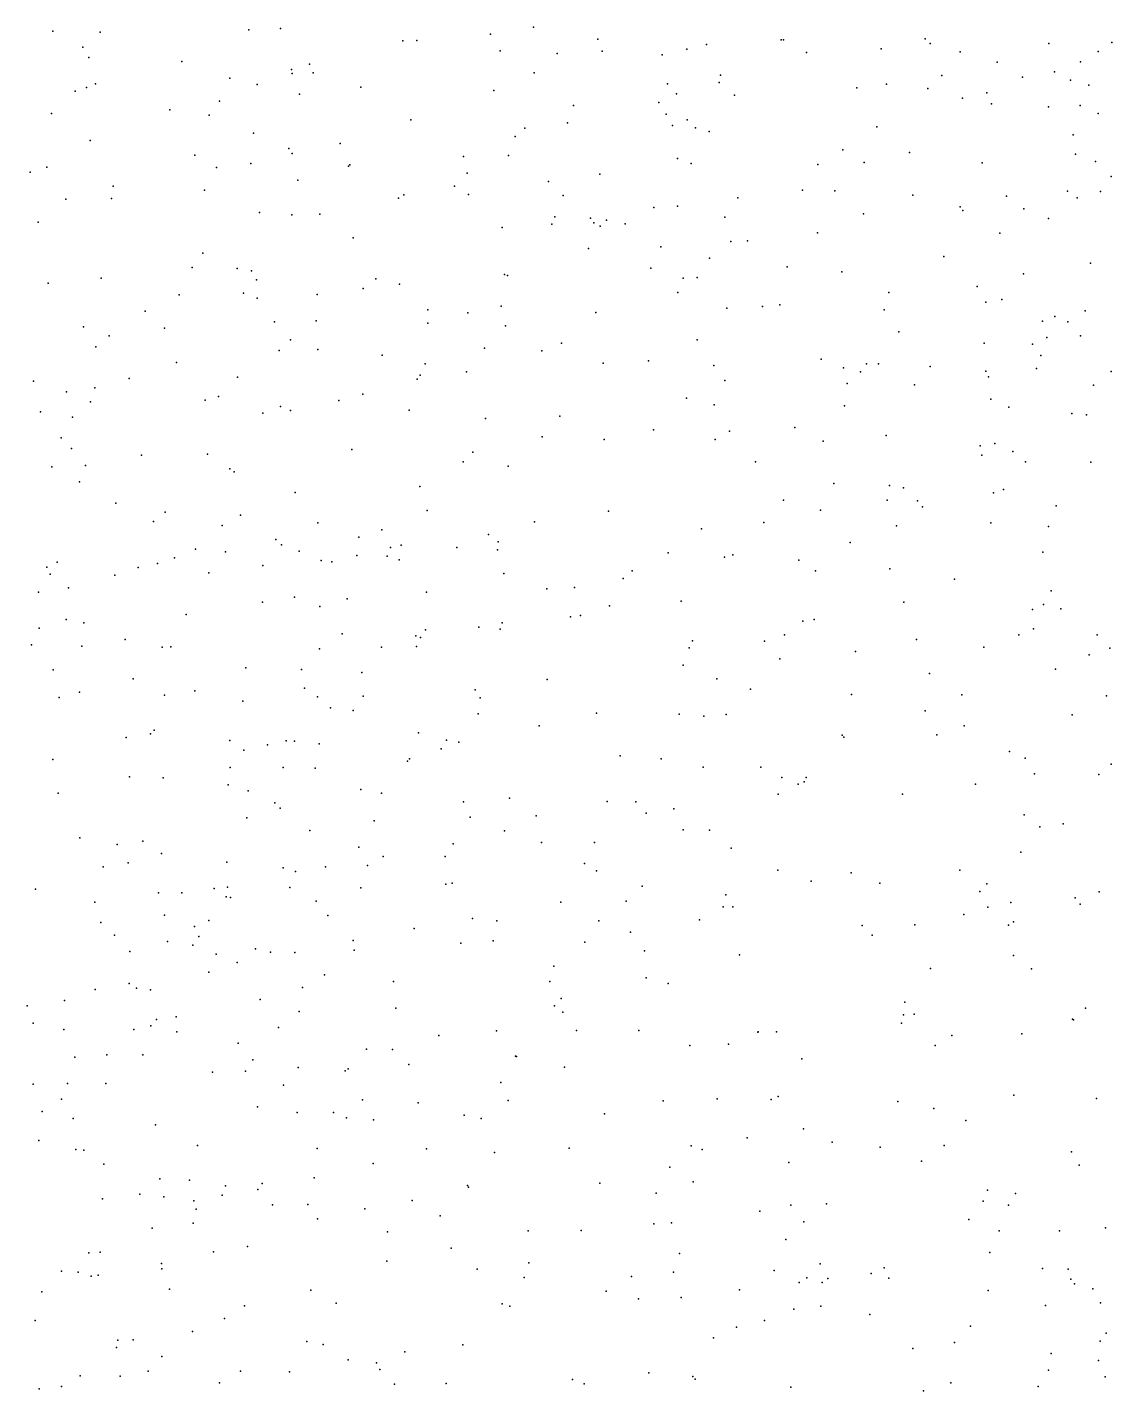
# Model space of a CAD drawing. Header units: metres. Extents: x -23.9 to 23.9, y -28.5 to 28.5.
# Drawn here: x 3.882 to 6.713, y -7.108 to -3.551 of the extents above; entities that cross this region are included whole.
import ezdxf

# ---------------------------------------------------------------- set-up
doc = ezdxf.new("R2010")
doc.units = ezdxf.units.M

msp = doc.modelspace()

# ---------------------------------------------------------------- linework, layer by layer
for p in [(4.543, -3.5538, 13.3249), (5.2032, -3.5507, 9.8531), (3.9491, -3.5606, 17.6478), (4.0726, -3.5636, 11.9565), (4.4607, -3.5577, -2.5953), (4.8622, -3.5864, 13.1489), (4.8986, -3.5852, -18.2658), (5.0909, -3.5687, 14.4242), (5.3713, -3.5817, 12.8137), (5.8495, -3.5834, 7.5988), (5.8561, -3.5832, -9.5894), (6.2262, -3.5811, 7.6498), (6.5487, -3.593, 0.7998), (6.7128, -3.5902, 16.9566), (4.027, -3.6026, 11.5192), (5.1161, -3.612, 11.6629), (5.2655, -3.6189, 13.1924), (5.3824, -3.6127, 8.3825), (5.5397, -3.6227, -17.46), (5.6035, -3.6081, 0.2588), (5.655, -3.5958, 8.7842), (5.9164, -3.6167, 11.8972), (6.1113, -3.6067, 0.9767), (6.2387, -3.5933, 2.0136), (6.3169, -3.6149, -7.6497), (6.6774, -3.6138, -1.4068), (4.0426, -3.6299, 16.8247), (4.2855, -3.64, -21.4711), (4.572, -3.661, 16.295), (4.6189, -3.6467, 11.1256), (6.4133, -3.6415, 13.729), (6.6311, -3.641, 6.3772), (4.0601, -3.6985, 17.1678), (4.4104, -3.6834, -16.8358), (4.5732, -3.6717, -9.4287), (4.6283, -3.6698, 8.439), (5.2051, -3.6699, -3.0719), (5.5528, -3.6985, 7.1092), (5.6879, -3.695, -16.4385), (5.6913, -3.6755, -8.2106), (6.1249, -3.699, -14.8458), (6.2695, -3.6765, 13.273), (6.4799, -3.6806, -4.8213), (6.5631, -3.6673, 11.4238), (6.6048, -3.6883, 2.5245), (4.0074, -3.717, -11.7045), (4.037, -3.708, 12.3908), (4.4819, -3.7004, 9.1369), (4.5929, -3.7252, 12.0887), (4.7524, -3.7074, 14.2965), (5.1, -3.7159, 9.5146), (5.5768, -3.7241, -5.7109), (5.728, -3.7282, 18.4376), (6.0476, -3.7088, -3.1946), (6.2331, -3.7104, -1.2298), (6.3866, -3.7221, 18.7408), (6.6528, -3.702, -13.9731), (4.2541, -3.7658, -17.7464), (4.3838, -3.7432, -8.8414), (5.308, -3.7552, -3.5401), (5.5305, -3.7467, 9.1403), (6.323, -3.7356, 16.6101), (6.3992, -3.7509, -3.8423), (6.5481, -3.7586, 17.4423), (6.63, -3.7548, 7.4576), (3.9453, -3.7755, -20.177), (4.3565, -3.7797, 17.5436), (4.8832, -3.792, 17.6393), (5.292, -3.8002, 10.4731), (5.5497, -3.7777, 13.6667), (5.6044, -3.7919, -11.4468), (6.6775, -3.776, 17.7757), (4.4725, -3.8269, -6.9216), (5.156, -3.8356, -17.0509), (5.1811, -3.8136, -4.0729), (5.5662, -3.8073, -13.3532), (5.6259, -3.8132, 18.0863), (5.6619, -3.8231, 12.9436), (6.0994, -3.8107, 6.6049), (6.6125, -3.8311, 12.8392), (4.0458, -3.8463, 5.8783), (4.5645, -3.8666, 13.7961), (4.6985, -3.8541, 10.8051), (6.0107, -3.8707, 12.984), (6.1847, -3.8775, 1.1991), (4.3197, -3.8846, 9.5711), (4.4654, -3.9065, 5.141), (4.5738, -3.8797, 11.7546), (4.7209, -3.913, -2.7418), (4.7244, -3.9096, 5.4714), (5.021, -3.8877, -20.9062), (5.1385, -3.8849, 8.4915), (5.579, -3.893, 18.9625), (5.6149, -3.906, 6.7713), (5.9459, -3.9089, -5.4972), (6.0664, -3.9034, 12.6419), (6.3743, -3.9041, 7.8236), (6.6182, -3.8818, -14.5033), (6.6705, -3.9013, -11.502), (3.8898, -3.9291, 12.7336), (3.9328, -3.9158, 6.3551), (4.3762, -3.9165, 10.7193), (5.0306, -3.9317, 14.1461), (5.3766, -3.9343, 8.8382), (6.7114, -3.9402, -0.1496), (4.1062, -3.965, 16.903), (4.3445, -3.9761, -11.0177), (4.5884, -3.9499, -6.4335), (4.9976, -3.965, 13.4613), (5.2426, -3.9532, 16.5698), (5.9057, -3.9758, 11.9082), (5.99, -3.9776, 19.0865), (6.5972, -3.9781, -11.9968), (6.6838, -3.9791, 2.7127), (3.9831, -3.9992, 13.8781), (4.1015, -3.9976, 4.9953), (4.851, -3.9965, 8.7345), (4.8648, -3.988, -11.0552), (5.0339, -3.9871, -18.0491), (5.2809, -3.9896, 13.7896), (5.5794, -4.0173, -21.002), (5.7367, -3.9959, 17.3708), (6.1939, -3.9891, -14.0071), (6.3169, -4.0192, 0.3049), (6.4384, -3.9912, 1.6737), (6.6227, -3.9955, -6.5527), (4.4879, -4.0337, 16.452), (4.5726, -4.0399, 17.6602), (4.646, -4.0388, 5.9828), (5.2587, -4.0451, -21.3721), (5.3526, -4.0484, -12.9587), (5.3942, -4.0542, 18.7166), (5.5175, -4.0207, -0.1354), (5.7027, -4.0462, 16.9421), (6.0647, -4.0372, 17.0814), (6.3245, -4.0288, 17.4763), (6.4831, -4.0246, 1.3286), (6.548, -4.0493, 6.7192), (3.9106, -4.0595, -2.3595), (5.1218, -4.0735, 10.6668), (5.2511, -4.0646, 17.5083), (5.3606, -4.0608, -20.5021), (5.3774, -4.0693, 9.9489), (5.4429, -4.0636, -8.4223), (5.9445, -4.0871, 19.4904), (6.4211, -4.0877, -5.489), (4.7325, -4.1, -20.51), (5.5361, -4.1237, -4.2392), (5.7181, -4.1101, 7.8133), (5.7618, -4.1082, -3.5296), (4.3403, -4.1405, -1.9666), (5.3474, -4.1278, -11.9705), (5.6632, -4.1536, 17.8233), (6.2749, -4.1491, 18.8818), (4.3122, -4.1775, -11.8016), (4.4299, -4.18, -10.4902), (4.4673, -4.1859, -3.6184), (5.1281, -4.1961, -10.7203), (5.5094, -4.1792, -9.9403), (5.866, -4.1762, -12.6186), (6.0087, -4.1888, -11.8424), (6.4828, -4.1939, -5.0298), (6.6575, -4.1659, -3.0935), (3.9367, -4.2183, 4.4257), (4.0751, -4.2051, 10.1099), (4.4806, -4.2095, 19.8863), (4.7587, -4.2325, 16.6059), (4.7916, -4.2075, -8.4064), (4.854, -4.2213, 9.387), (5.1353, -4.1988, 17.0214), (5.5941, -4.2054, -6.4234), (5.6304, -4.2036, -5.8368), (6.3612, -4.2274, 5.8443), (4.2782, -4.2489, -1.5131), (4.4467, -4.2442, -16.6389), (4.4821, -4.2574, 9.5489), (4.639, -4.2479, -17.6447), (5.58, -4.2427, 18.351), (6.1312, -4.2429, -11.1983), (6.3845, -4.2678, 4.7205), (6.4258, -4.2608, 13.9954), (4.1901, -4.2911, -8.4716), (4.928, -4.2879, 5.4148), (5.0318, -4.296, 18.9036), (5.1187, -4.2782, -12.4799), (5.3663, -4.2949, 9.6916), (5.7078, -4.284, -8.7629), (5.8012, -4.2795, 6.6242), (5.8462, -4.2747, -7.1444), (6.1184, -4.2882, 11.8607), (6.6438, -4.2908, -17.5102), (4.0286, -4.332, 14.0052), (4.2405, -4.3358, 9.8019), (4.5273, -4.3197, 17.9765), (4.6362, -4.3167, -4.1416), (4.9279, -4.3231, 19.5149), (5.1303, -4.3295, -7.54), (6.5317, -4.3177, -13.8303), (6.5646, -4.3051, -6.1972), (6.5978, -4.3191, 2.3848), (4.096, -4.3555, 6.7538), (4.5691, -4.3662, 19.2397), (5.2763, -4.3752, 19.6616), (5.6306, -4.3663, 8.1346), (6.1574, -4.345, 7.8832), (6.3797, -4.375, -12.4097), (6.543, -4.3599, 14.9776), (6.6309, -4.3556, 3.3077), (4.0614, -4.3848, -7.5692), (4.5398, -4.3938, -21.1342), (4.6403, -4.3914, -11.2836), (4.8086, -4.4067, 16.943), (5.0751, -4.388, -16.7981), (5.2255, -4.3949, 10.2946), (6.5062, -4.3773, 14.6341), (6.5274, -4.4072, 11.7622), (4.2713, -4.425, 16.8184), (4.9203, -4.4287, 5.7638), (5.3849, -4.4272, -13.4818), (5.5035, -4.4209, -0.8701), (5.6742, -4.4333, 9.1745), (5.9546, -4.4164, -13.7528), (6.0128, -4.4397, 8.5814), (6.0724, -4.4288, 14.9957), (6.104, -4.4291, 6.313), (6.2388, -4.4362, 13.4601), (6.5167, -4.4408, 17.6531), (3.8983, -4.4744, -8.0758), (4.1484, -4.4673, 1.9974), (4.4308, -4.4637, 4.8869), (4.8997, -4.4686, 20.164), (4.908, -4.4587, 10.5572), (5.0283, -4.4494, -21.5974), (5.7032, -4.4726, 17.9704), (6.0224, -4.4799, -6.039), (6.0573, -4.4498, 17.6221), (6.3844, -4.4483, 4.3582), (6.3907, -4.4628, 5.4801), (6.7111, -4.4486, 2.0113), (3.9842, -4.5021, -7.1241), (4.0588, -4.4918, -10.4343), (4.3812, -4.5143, 10.3418), (4.7583, -4.5084, -3.1932), (6.1983, -4.4841, 8.205), (6.6653, -4.4842, -4.1434), (4.0474, -4.528, 19.4165), (4.3461, -4.5239, 6.5878), (4.5426, -4.5398, 9.7933), (4.5692, -4.5505, -20.5985), (4.6954, -4.5245, 9.0122), (4.8793, -4.5496, -13.1652), (5.6032, -4.5188, -21.4677), (5.675, -4.5355, 19.7924), (6.0151, -4.5384, 5.7242), (6.3968, -4.5211, 15.3189), (6.4446, -4.5418, -7.8722), (3.9163, -4.5544, 1.6573), (4.0002, -4.5682, -17.488), (4.4965, -4.5576, -1.8664), (5.0783, -4.5719, 17.2929), (5.2725, -4.5656, -10.3979), (6.6088, -4.5581, 7.1681), (6.6466, -4.5623, 13.953), (3.9706, -4.6217, 13.4666), (5.2262, -4.6194, 8.2906), (5.5164, -4.6009, -4.3321), (5.7153, -4.6045, 6.9273), (5.8859, -4.5949, -6.7739), (6.1237, -4.6161, -19.8141), (3.9978, -4.6499, 16.8898), (4.7293, -4.6522, 10.1277), (5.0452, -4.6592, -11.9191), (5.3879, -4.6262, -3.1107), (5.6775, -4.6267, 7.4207), (5.9598, -4.6307, 14.483), (6.3694, -4.6425, -17.7373), (6.4073, -4.6364, -4.7297), (6.4545, -4.6578, 18.5449), (4.0344, -4.6944, 2.6224), (4.1805, -4.6668, 18.0784), (4.3523, -4.665, -17.7766), (5.0196, -4.6844, 17.7618), (5.1372, -4.6959, 18.6395), (5.7827, -4.6843, 9.6316), (6.3733, -4.6668, 7.5265), (6.4876, -4.6848, 13.5666), (6.6582, -4.6853, 13.1457), (3.9463, -4.6979, 6.8355), (4.4112, -4.7032, -0.7335), (4.4223, -4.7105, -2.1837), (4.0187, -4.737, -0.7377), (4.5813, -4.7643, -3.7501), (4.907, -4.7491, 5.6208), (5.987, -4.7415, 18.0918), (6.1326, -4.7466, -11.126), (6.1692, -4.7525, 7.0007), (6.4045, -4.7652, -6.7598), (6.4299, -4.7569, 18.0343), (4.1132, -4.7928, 13.9893), (5.8559, -4.7847, 9.3081), (6.1267, -4.785, -12.327), (6.2056, -4.7861, 5.4216), (6.2188, -4.802, 19.3767), (6.568, -4.7995, -19.4999), (4.2424, -4.8158, -16.5249), (4.4385, -4.8235, -10.258), (4.9256, -4.812, -17.7033), (5.3991, -4.8136, 7.77), (5.9527, -4.8107, 8.9306), (4.2111, -4.84, -9.3999), (4.3909, -4.8506, 6.8741), (4.6407, -4.8435, 20.3982), (4.8076, -4.8621, -21.4335), (5.0862, -4.874, 17.4858), (5.2061, -4.8414, 14.49), (5.6417, -4.8593, -1.1866), (5.8047, -4.8431, -20.8769), (6.1508, -4.8518, 14.2202), (6.3971, -4.8442, 8.034), (6.5475, -4.8536, -17.0612), (4.5308, -4.8877, 9.6055), (4.5458, -4.9011, 9.0804), (4.7473, -4.881, -16.4778), (4.8298, -4.9083, -12.7296), (4.8584, -4.902, -20.4187), (5.0035, -4.9083, -1.0186), (5.1108, -4.8932, 13.8825), (6.0299, -4.8955, 18.6458), (4.2663, -4.9349, 18.4875), (4.3211, -4.9121, 7.2519), (4.3991, -4.9194, -1.9165), (4.592, -4.9179, -21.0186), (4.6495, -4.9421, -0.5766), (4.7427, -4.9287, 6.5917), (4.8215, -4.9308, 8.7765), (4.8531, -4.9401, 14.5177), (5.1092, -4.9146, 20.1333), (5.555, -4.9223, 14.3627), (5.7016, -4.9334, -4.5997), (5.7235, -4.9277, 14.9747), (5.8964, -4.9412, 5.7998), (6.5329, -4.9203, -9.9464), (3.9328, -4.9595, 20.0773), (3.9422, -4.9775, 7.3704), (3.9602, -4.946, -2.4566), (4.1106, -4.9801, -8.9675), (4.1711, -4.9606, -6.8693), (4.2218, -4.9503, 16.8114), (4.3562, -4.9742, 19.0672), (4.4967, -4.9552, -1.5223), (4.6768, -4.9457, 16.8364), (5.126, -4.9761, 18.8879), (5.4608, -4.9686, -12.2208), (5.9397, -4.9691, 15.359), (6.1333, -4.9634, -3.5094), (3.9899, -5.0135, 19.3405), (5.2381, -5.0157, 10.0347), (5.3104, -5.0126, -11.7298), (5.4377, -4.9891, 18.5978), (6.3025, -4.991, 8.7533), (3.9116, -5.025, 1.6463), (4.496, -5.0511, 18.2188), (4.5793, -5.038, -12.107), (4.7174, -5.0419, -13.4351), (4.9244, -5.0248, -13.9386), (5.5885, -5.0486, 0.1481), (6.1704, -5.0504, -0.5087), (6.5545, -5.0213, -7.8752), (4.2965, -5.0827, -0.3472), (4.6459, -5.0617, 14.1003), (5.3262, -5.086, 14.7778), (5.4019, -5.0602, -3.6653), (6.5056, -5.0696, -11.1747), (6.5351, -5.0567, 4.4917), (6.5796, -5.0678, 15.5043), (3.9127, -5.1189, 12.3329), (3.9837, -5.0962, 18.761), (4.0299, -5.1048, 14.208), (4.9219, -5.123, 17.206), (5.0604, -5.1161, 19.2616), (5.1165, -5.1213, 8.1492), (5.1216, -5.1051, -17.245), (5.2999, -5.0892, -6.5241), (5.9067, -5.1007, 19.4422), (5.9363, -5.0957, 6.2387), (6.5083, -5.1204, -6.0945), (4.1372, -5.1478, 1.4121), (4.7036, -5.1336, 5.5306), (4.8962, -5.1389, -1.1823), (4.9086, -5.1427, -0.8277), (5.6181, -5.1516, 9.8153), (5.8067, -5.1529, 9.3394), (5.8586, -5.1362, -12.4729), (6.2028, -5.1483, -13.3918), (6.4701, -5.1357, 5.3824), (6.6749, -5.1364, 11.2981), (3.8932, -5.1625, 13.1081), (4.0241, -5.1652, 2.4167), (4.234, -5.1678, 4.9371), (4.2567, -5.1673, -17.5861), (4.6452, -5.1725, 7.2408), (4.8067, -5.1686, -0.5862), (4.8978, -5.1664, 5.8922), (5.61, -5.1698, 13.7922), (6.0436, -5.1797, -4.83), (6.3788, -5.1685, -20.8273), (6.6538, -5.188, 14.2238), (6.708, -5.1707, -6.5928), (3.95, -5.2272, -1.7425), (4.4528, -5.2225, 18.5915), (4.5981, -5.2262, 9.2512), (5.5944, -5.2152, -6.0359), (5.8467, -5.1984, -10.8996), (6.5662, -5.226, -18.9161), (4.1586, -5.2507, 17.0789), (4.7555, -5.2346, 20.2645), (5.2389, -5.2529, -20.9563), (5.6821, -5.2511, 19.0504), (6.2371, -5.2371, 7.8202), (3.9655, -5.2996, 7.5786), (4.0186, -5.2852, -16.8048), (4.2402, -5.2933, 19.2764), (4.3191, -5.2822, -0.0386), (4.606, -5.2749, 17.8757), (4.6396, -5.2975, 2.1911), (4.7588, -5.2957, 3.1038), (5.0511, -5.2799, 14.881), (5.064, -5.3007, -12.9073), (5.7695, -5.2782, -10.3987), (6.0339, -5.2916, 8.8786), (6.3213, -5.2926, -10.3238), (6.6992, -5.2954, -4.6286), (4.4451, -5.3093, -9.622), (4.6735, -5.3266, 1.6466), (4.7323, -5.3335, 19.2246), (6.2255, -5.3344, 5.6129), (5.0586, -5.3423, 13.5664), (5.3683, -5.3401, 8.7595), (5.5837, -5.343, -15.0008), (5.648, -5.3485, -4.0394), (5.7066, -5.344, 7.6902), (6.6097, -5.3446, -17.8962), (4.1406, -5.4035, 19.6327), (4.2033, -5.3943, 14.0527), (4.2132, -5.3845, 3.0717), (4.9035, -5.3914, 6.2986), (5.2178, -5.3735, -6.9307), (6.0088, -5.3977, -15.4127), (6.0139, -5.4031, 15.269), (6.2563, -5.3973, 8.6316), (6.3276, -5.3737, -15.0322), (4.4109, -5.4121, 11.4896), (4.4471, -5.4367, 0.2567), (4.5089, -5.4227, 5.4522), (4.5579, -5.4122, 13.8499), (4.5793, -5.4136, -0.3765), (4.6443, -5.4204, 14.6651), (4.9625, -5.4334, 19.6912), (4.9762, -5.4109, 9.735), (5.0083, -5.4158, -0.2167), (6.4457, -5.4403, 6.3826), (3.9489, -5.461, 13.4786), (4.8746, -5.4656, 16.5424), (4.8801, -5.4593, 6.8903), (5.4299, -5.4515, 6.8789), (5.537, -5.4597, 9.3684), (6.4869, -5.458, -19.4478), (6.7116, -5.4735, 9.9544), (4.1488, -5.5068, 3.6106), (4.2369, -5.5093, 5.156), (4.4114, -5.4823, 20.004), (4.5502, -5.4824, 11.8261), (4.6335, -5.484, 3.7885), (5.6464, -5.4813, -13.3613), (5.7971, -5.4813, -1.0743), (5.8513, -5.5082, 14.426), (5.9153, -5.5087, 14.9516), (6.511, -5.4986, 5.7255), (6.6792, -5.5004, 11.8034), (3.9628, -5.5493, 2.5727), (4.4061, -5.5273, 17.6696), (4.4589, -5.5431, 19.6085), (4.753, -5.5394, 11.127), (4.8064, -5.549, -0.6353), (5.8939, -5.5255, -0.3127), (5.9096, -5.5192, -4.5304), (6.3573, -5.5259, 14.3705), (4.5283, -5.5742, -1.5737), (5.0203, -5.5719, 11.4408), (5.1404, -5.5624, 7.37), (5.3956, -5.5711, 16.9088), (5.4703, -5.5718, -14.1453), (5.8423, -5.5517, 14.0694), (6.1669, -5.5515, 8.0842), (4.4551, -5.6138, 7.5078), (4.5418, -5.5881, 1.3691), (5.0383, -5.6115, 16.9985), (5.2107, -5.6082, -18.9085), (5.4975, -5.6016, 8.0563), (5.5699, -5.5902, 16.2575), (6.4843, -5.6054, 11.4759), (4.6196, -5.6466, 18.2988), (4.7879, -5.6213, -14.3942), (5.1276, -5.6473, -6.4364), (5.5938, -5.6447, 8.5231), (5.6628, -5.6459, -10.8837), (6.5253, -5.6368, 8.6692), (6.5859, -5.6292, 15.1098), (4.0191, -5.6658, -6.3967), (4.117, -5.6827, 11.8229), (4.1839, -5.6747, 5.5398), (4.7474, -5.6899, -0.1481), (4.9936, -5.6813, -0.7259), (5.2241, -5.6781, -1.477), (5.363, -5.678, -15.2729), (4.2324, -5.7067, 15.7064), (4.8109, -5.7141, -1.1449), (4.9727, -5.7147, 11.8989), (5.7191, -5.6926, 6.7801), (6.4751, -5.7032, -20.2428), (4.0801, -5.7415, 11.1528), (4.145, -5.7307, 0.5798), (4.403, -5.7293, -17.9009), (4.5502, -5.7442, -19.0443), (4.5823, -5.7536, 13.4183), (4.6606, -5.741, 16.2181), (4.7702, -5.7382, 2.0744), (5.3369, -5.7331, 6.3592), (5.3677, -5.7516, -0.3469), (5.8412, -5.7499, -6.0494), (6.0326, -5.757, -17.0754), (6.3164, -5.7498, 11.9424), (4.37, -5.7977, -16.6384), (4.4047, -5.7942, 5.8892), (4.5676, -5.7955, 6.2097), (4.7525, -5.7963, 16.9796), (4.9744, -5.7863, 6.339), (4.9909, -5.7842, 15.9237), (5.4869, -5.7917, -19.3511), (5.9284, -5.7787, -13.1238), (6.1078, -5.7838, -13.8305), (6.387, -5.7858, -16.6648), (3.9031, -5.7997, 3.1262), (4.0581, -5.8333, 6.1379), (4.2243, -5.8093, 3.8567), (4.2855, -5.8091, -12.7855), (4.4013, -5.8196, 12.1081), (4.4127, -5.821, 15.4018), (4.6358, -5.8307, 15.8791), (5.2746, -5.8332, 13.6526), (5.445, -5.8306, 14.76), (5.7053, -5.8144, 14.5226), (6.3684, -5.8059, 8.3715), (6.4492, -5.8346, -6.9996), (6.6176, -5.8222, -14.9737), (6.6803, -5.8065, -19.0954), (4.2406, -5.8671, 17.6977), (4.6667, -5.8681, 14.5079), (5.6988, -5.846, 16.9369), (5.7236, -5.8454, -10.1897), (6.3268, -5.866, -11.8729), (6.3898, -5.8469, -13.4069), (6.6308, -5.839, 10.0033), (4.0738, -5.8864, 15.3302), (4.3183, -5.8974, 8.9097), (4.3563, -5.8817, 8.4055), (4.8922, -5.9019, 10.9153), (5.0444, -5.876, -15.8082), (5.1078, -5.882, 2.8537), (5.374, -5.8822, 17.1424), (5.6367, -5.8795, 16.0463), (6.0614, -5.8941, 16.7532), (6.1992, -5.8924, 11.323), (6.4433, -5.8937, -14.5278), (6.4562, -5.8846, -15.4453), (4.11, -5.9194, 18.7041), (4.2477, -5.9359, -1.321), (4.3302, -5.923, -14.9794), (4.733, -5.9333, 12.1484), (5.0135, -5.9405, 14.7257), (5.0979, -5.9347, 7.5956), (5.3377, -5.9379, 2.1101), (5.4564, -5.912, 7.5328), (6.0871, -5.9194, 17.2746), (4.1494, -5.9619, -11.2741), (4.3143, -5.9459, 7.3946), (4.3753, -5.9692, 10.842), (4.4779, -5.9557, -12.2842), (4.517, -5.9639, -0.9281), (4.5807, -5.9645, -0.5885), (4.7349, -5.9592, -19.665), (5.4935, -5.9608, -18.6841), (5.7411, -5.9706, 7.2974), (6.456, -5.973, 17.0604), (4.4299, -5.9908, 6.5636), (5.2562, -6.0002, 2.5524), (6.24, -6.0067, -11.3973), (6.5035, -6.0077, 12.2628), (4.148, -6.0455, 9.1635), (4.3562, -6.0158, 18.3576), (4.6582, -6.0234, 7.3767), (4.8382, -6.0405, -1.2307), (5.2457, -6.0408, -19.724), (5.4976, -6.0308, -14.4175), (5.5549, -6.0457, 14.1543), (4.0593, -6.0613, 13.2711), (4.1673, -6.0577, 1.3665), (4.2036, -6.0621, 2.7032), (4.6007, -6.0562, 1.64), (3.882, -6.1037, -16.7123), (3.9794, -6.0901, 6.6225), (4.4901, -6.0874, 2.382), (4.5919, -6.1187, 15.2165), (4.8439, -6.1101, 15.5204), (5.2583, -6.1037, 11.519), (5.2757, -6.0848, 13.9149), (6.1724, -6.0941, -0.9614), (6.6447, -6.1102, 9.2458), (3.897, -6.149, 2.3007), (4.2197, -6.1399, 14.6144), (4.271, -6.133, -14.3673), (5.28, -6.121, 14.4598), (6.1637, -6.1489, -10.3144), (6.1688, -6.1275, 8.615), (6.1968, -6.1254, -5.2573), (6.61, -6.1387, -16.4546), (6.6128, -6.1404, 16.7903), (3.9777, -6.1662, 18.1219), (4.1602, -6.1661, 15.1151), (4.2046, -6.156, 0.5684), (4.2727, -6.1716, 12.2663), (4.5379, -6.1603, 13.3017), (4.9559, -6.1817, 14.1714), (5.1065, -6.1693, 11.909), (5.3157, -6.1681, 1.7109), (5.4788, -6.1688, -17.0441), (5.7891, -6.1724, -6.4128), (5.7897, -6.1718, -16.2408), (5.8373, -6.1721, -0.4093), (6.2957, -6.1814, 17.5163), (6.4781, -6.1768, 10.9978), (4.4324, -6.2013, 16.4274), (4.7677, -6.2171, -15.4589), (4.8351, -6.218, 6.3395), (5.6116, -6.2076, 17.3359), (5.7127, -6.2045, -19.128), (6.2518, -6.2079, 8.2598), (4.0065, -6.2378, -13.5144), (4.0893, -6.2318, 7.9693), (4.1838, -6.2321, -0.6964), (4.4706, -6.2447, 8.7919), (4.8781, -6.2568, -16.4617), (5.1564, -6.2353, 17.1942), (5.1592, -6.2366, -18.4246), (5.9035, -6.242, -1.513), (4.3652, -6.2772, 8.2043), (4.452, -6.2747, 12.6276), (4.5895, -6.2646, 0.2945), (4.7117, -6.2737, 14.4203), (4.7196, -6.2687, -0.078), (5.2846, -6.2637, 6.2679), (3.8976, -6.3088, -7.0589), (3.987, -6.3067, 1.8339), (4.0867, -6.3064, 11.0482), (4.5508, -6.311, -0.4473), (5.1179, -6.3037, 15.8642), (3.9718, -6.3478, -19.1), (4.4828, -6.368, -13.8947), (4.7575, -6.3492, -20.206), (4.9021, -6.357, 7.5333), (5.1375, -6.351, 11.2098), (5.5419, -6.3522, 15.9991), (5.6831, -6.3469, 2.2331), (5.8238, -6.3489, 16.3101), (5.8424, -6.3406, -17.4609), (6.1541, -6.3538, -14.0592), (6.4573, -6.337, -14.7944), (6.6731, -6.3462, -12.4241), (3.9207, -6.3802, 14.9667), (4.0019, -6.3982, -10.5472), (4.5865, -6.3825, 16.7234), (4.6812, -6.382, -6.9475), (4.7157, -6.3962, 10.8877), (4.786, -6.4018, 13.6038), (5.0225, -6.3897, 3.0146), (5.0664, -6.398, 3.4015), (5.3889, -6.3859, -0.3723), (6.248, -6.3722, 16.3221), (6.3323, -6.4034, 12.2055), (4.2164, -6.4144, 7.3007), (5.9078, -6.4248, -19.6464), (3.9118, -6.4558, 16.3434), (4.3266, -6.4686, -17.9145), (5.6147, -6.4698, -14.6521), (5.7613, -6.4482, 6.8898), (5.9828, -6.4595, -20.4362), (6.108, -6.4725, 11.9122), (6.2753, -6.4681, 8.9074), (4.0092, -6.479, 11.5737), (4.0296, -6.4805, 12.6855), (4.6387, -6.4767, 3.6903), (4.9242, -6.4771, -0.8884), (5.1019, -6.4872, -6.4158), (5.2966, -6.4759, -19.8952), (5.6438, -6.479, 1.9109), (6.2165, -6.509, 8.5615), (6.6074, -6.4849, 5.8482), (4.0822, -6.5172, 6.7342), (4.7848, -6.5153, 14.0768), (5.5592, -6.5253, -15.303), (5.87, -6.5126, -21.5021), (6.6278, -6.5201, 17.4021), (4.2279, -6.5556, 16.4272), (4.3059, -6.5591, -0.2949), (4.3996, -6.5735, 8.4932), (4.4956, -6.5681, -16.0254), (4.631, -6.5525, 15.1964), (5.0314, -6.5731, 12.102), (5.0336, -6.5769, 16.9877), (5.3768, -6.567, 7.3867), (5.6203, -6.563, 17.4816), (4.0783, -6.6073, -17.5031), (4.1758, -6.5957, 8.0768), (4.2383, -6.6023, 0.0653), (4.3171, -6.6125, -14.857), (4.3905, -6.5985, 2.4728), (4.4842, -6.5835, 14.3517), (4.8863, -6.6117, 11.1735), (5.5239, -6.593, -20.3815), (6.3769, -6.6134, -5.2076), (6.3887, -6.5854, 5.4731), (6.4617, -6.5938, -1.5868), (4.3229, -6.6349, 8.8199), (4.522, -6.6235, 1.7409), (4.6145, -6.6228, 3.2306), (4.7634, -6.6334, 2.8892), (4.9594, -6.6523, 11.5233), (5.7943, -6.6395, -5.6314), (5.8753, -6.6243, -21.0104), (5.9685, -6.6205, -14.9171), (6.4429, -6.6242, 9.4466), (4.2081, -6.6842, 14.909), (4.315, -6.6709, 11.2269), (4.6394, -6.66, 16.2629), (5.5173, -6.6727, 6.7379), (5.5636, -6.6706, 6.067), (5.9095, -6.6677, 17.6288), (6.3398, -6.6614, 6.0294), (6.6968, -6.6836, -13.6132), (4.822, -6.6934, 7.6131), (5.1897, -6.691, 16.1765), (5.3277, -6.6901, -14.3241), (5.8622, -6.7139, -11.0586), (6.4192, -6.6912, 11.199), (6.5768, -6.6916, 12.1767), (4.0431, -6.7483, -18.6644), (4.0726, -6.7472, 13.1051), (4.3682, -6.7456, 2.148), (4.4573, -6.7319, 6.2899), (4.9884, -6.7368, 16.6725), (5.5849, -6.7499, -0.8198), (6.3948, -6.7479, 9.9187), (4.2328, -6.7763, -13.5582), (4.2329, -6.7906, -0.8823), (4.8204, -6.7706, 15.8957), (5.0568, -6.7913, 1.565), (5.1911, -6.7749, -6.9096), (5.8317, -6.7944, -16.3045), (5.9514, -6.7776, 6.6283), (6.1189, -6.788, 5.7524), (6.5319, -6.7897, 8.9122), (6.5989, -6.7909, 5.1355), (3.9717, -6.7968, 16.246), (4.0146, -6.7993, 0.3853), (4.0488, -6.8097, 7.0414), (4.0673, -6.8071, 2.6963), (5.1789, -6.8128, 2.9877), (5.4595, -6.8107, 17.0558), (5.5686, -6.7986, 3.2779), (5.8971, -6.826, 16.373), (5.9169, -6.8136, -13.8817), (5.9569, -6.8264, -21.9813), (5.9718, -6.8154, 9.2849), (6.0852, -6.8026, 2.96), (6.1312, -6.815, -17.3626), (6.606, -6.8177, -9.3926), (6.6158, -6.8299, 10.9131), (3.9202, -6.8501, -0.2385), (4.2533, -6.843, -20.2848), (4.6221, -6.8462, -1.0699), (5.3927, -6.8484, 1.7091), (5.5885, -6.8649, -16.8725), (5.7415, -6.8451, -15.6496), (6.3903, -6.8468, 12.4286), (6.6636, -6.8422, 17.2133), (4.4488, -6.8866, -0.4592), (4.6879, -6.8803, 8.4606), (5.1214, -6.8818, 7.452), (5.1413, -6.8875, 6.0826), (5.4774, -6.8687, -1.2884), (5.8827, -6.8956, -6.3584), (5.9531, -6.888, 3.2625), (6.5395, -6.8863, -16.641), (6.6832, -6.8794, 8.0305), (3.9026, -6.9251, 8.6128), (4.3969, -6.9197, 14.2667), (5.8067, -6.9255, 5.7735), (6.0814, -6.9092, 9.985), (4.3132, -6.9541, 3.1398), (5.6737, -6.9705, 16.6278), (5.7334, -6.9423, -13.4695), (6.3445, -6.9402, -20.7867), (6.6983, -6.9582, -21.1337), (4.115, -6.9954, 6.7601), (4.1185, -6.9764, 15.415), (4.1586, -6.9758, -1.2546), (4.6119, -6.9803, 1.8675), (4.6542, -6.9875, -12.067), (4.8678, -7.0069, 13.932), (5.0187, -6.9887, 8.0963), (6.194, -6.9983, 2.5603), (6.3026, -6.9828, 6.3089), (6.6829, -6.9794, 11.641), (4.2335, -7.0191, 16.1357), (4.7198, -7.0276, -16.1029), (4.7938, -7.0356, 6.3314), (6.5548, -7.0116, -21.8947), (6.6786, -7.0297, -1.1111), (4.0199, -7.0693, 16.4897), (4.1242, -7.0702, 14.9938), (4.1978, -7.0576, 19.5983), (4.4386, -7.0577, 15.7), (4.5663, -7.0592, 2.2673), (4.802, -7.0532, -15.6346), (5.3048, -7.0793, 7.0309), (5.5046, -7.0614, -1.7949), (5.619, -7.0713, -20.6277), (5.6256, -7.078, 2.161), (6.5474, -7.0545, -7.498), (6.6956, -7.0724, 10.0886), (3.9131, -7.1031, -17.7265), (3.9714, -7.097, 2.51), (4.3841, -7.0881, -12.8689), (4.8402, -7.0914, -20.7006), (4.9759, -7.0893, 12.5735), (5.3353, -7.0907, -15.5191), (5.8753, -7.0991, 12.3737), (6.2211, -7.1084, -0.7703), (6.2931, -7.088, 10.6043), (6.5204, -7.097, 8.4668)]:
    msp.add_point(p)

doc.saveas('drawing.dxf')
